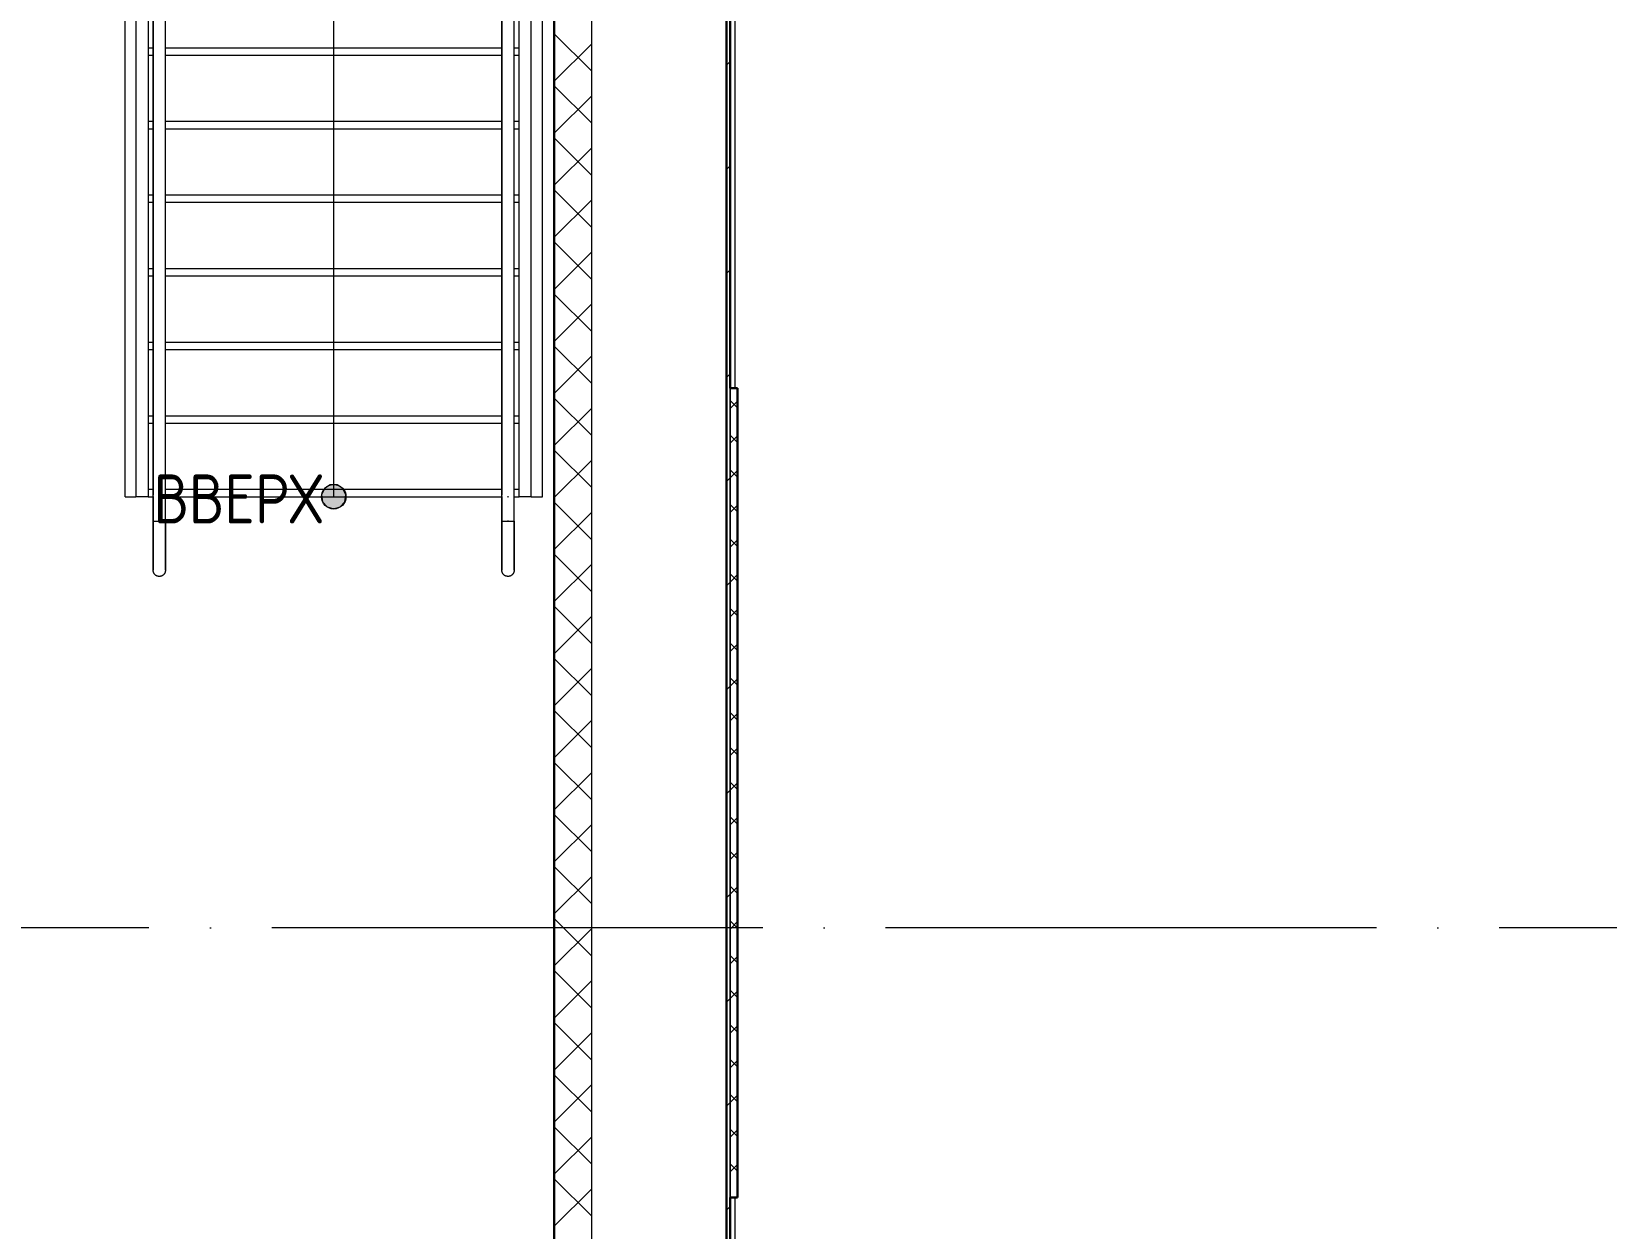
# Model space of a CAD drawing. Header units: millimetres. Extents: x -695119 to 412940, y -249585 to 622758.
# Drawn here: x 266360 to 272776, y 100386 to 105265 of the extents above; entities that cross this region are included whole.
import ezdxf

# ---------------------------------------------------------------- set-up
doc = ezdxf.new("R2010")
doc.units = ezdxf.units.MM
doc.linetypes.add('ADSK_Линия сетки', pattern=[25, 20, -2.5, 0, -2.5])
for name, color, linetype, lineweight in [('Лестницы', 8, 'Continuous', 9), ('Ограждение', 8, 'Continuous', 9), ('Оси', 252, 'Continuous', 9), ('Стены внутренние', 252, 'Continuous', 18), ('Стены наружные', 252, 'Continuous', 18), ('Стены штриховка', 7, 'Continuous', 9), ('Стрелки вверх', 7, 'Continuous', 18), ('Траектории лестницы', 252, 'Continuous', 18)]:
    doc.layers.add(name, color=color, linetype=linetype, lineweight=lineweight)
doc.styles.add('GOST Common', font='', dxfattribs={"width": 0.9, "height": 500})
doc.styles.get('GOST Common').set_extended_font_data('GOST type B')

# ---------------------------------------------------------------- blocks, each defined once
blk = doc.blocks.new('план 2 этажа')
at = {"layer": 'Стрелки вверх', "true_color": 0x636466}
h = blk.add_hatch(color=251, dxfattribs=at)
edge = h.paths.add_edge_path()
edge.add_arc((267590.8, 103368.6), 50, 0, 360)
blk.add_hatch(color=251, dxfattribs=at).paths.add_polyline_path([(267590.8, 103318.6), (267617.8, 103326.6), (267636.3, 103347.9), (267640.3, 103375.8), (267628.6, 103401.4), (267604.9, 103416.6), (267576.7, 103416.6), (267553, 103401.4), (267541.3, 103375.8), (267545.3, 103347.9), (267563.8, 103326.6)])
at = {"layer": 'Лестницы', "color": 251, "true_color": 0x636466}
for p, q in [((266740.8, 103368.6), (266740.8, 108191.2)), ((268440.8, 103368.6), (268440.8, 108118.6)), ((266835.4, 105198.6), (266855.4, 105198.6)), ((266835.4, 105168.6), (266855.4, 105168.6)), ((266905.4, 105198.6), (268275.8, 105198.6)), ((266905.4, 105168.6), (268275.8, 105168.6)), ((268325.8, 105198.6), (268345.8, 105198.6)), ((268325.8, 105168.6), (268345.8, 105168.6)), ((266835.4, 104898.6), (266855.4, 104898.6)), ((266835.4, 104868.6), (266855.4, 104868.6)), ((266905.4, 104898.6), (268275.8, 104898.6)), ((266905.4, 104868.6), (268275.8, 104868.6)), ((268325.8, 104898.6), (268345.8, 104898.6)), ((268325.8, 104868.6), (268345.8, 104868.6)), ((266835.4, 104598.6), (266855.4, 104598.6)), ((266905.4, 104598.6), (268275.8, 104598.6)), ((268325.8, 104598.6), (268345.8, 104598.6)), ((266835.4, 104568.6), (266855.4, 104568.6)), ((266905.4, 104568.6), (268275.8, 104568.6)), ((268325.8, 104568.6), (268345.8, 104568.6)), ((266835.4, 104298.6), (266855.4, 104298.6)), ((266835.4, 104268.6), (266855.4, 104268.6)), ((266905.4, 104298.6), (268275.8, 104298.6)), ((266905.4, 104268.6), (268275.8, 104268.6)), ((268325.8, 104298.6), (268345.8, 104298.6)), ((268325.8, 104268.6), (268345.8, 104268.6)), ((266835.4, 103998.6), (266855.4, 103998.6)), ((266835.4, 103968.6), (266855.4, 103968.6)), ((266905.4, 103998.6), (268275.8, 103998.6)), ((266905.4, 103968.6), (268275.8, 103968.6)), ((268325.8, 103998.6), (268345.8, 103998.6)), ((268325.8, 103968.6), (268345.8, 103968.6)), ((266835.4, 103698.6), (266855.4, 103698.6)), ((266905.4, 103698.6), (268275.8, 103698.6)), ((268325.8, 103698.6), (268345.8, 103698.6)), ((266835.4, 103668.6), (266855.4, 103668.6)), ((266905.4, 103668.6), (268275.8, 103668.6)), ((268325.8, 103668.6), (268345.8, 103668.6)), ((266740.8, 103368.6), (266785.4, 103368.6)), ((266835.4, 103398.6), (266855.4, 103398.6)), ((266835.4, 103368.6), (266855.4, 103368.6)), ((266905.4, 103398.6), (268275.8, 103398.6)), ((266905.4, 103368.6), (268275.8, 103368.6)), ((268325.8, 103398.6), (268345.8, 103398.6)), ((268325.8, 103368.6), (268345.8, 103368.6)), ((268395.8, 103368.6), (268440.8, 103368.6))]:
    blk.add_line(p, q, dxfattribs=at)
at = {"layer": 'Ограждение', "color": 251, "true_color": 0x636466}
for p, q in [((266785.4, 107868.6), (266785.4, 103368.6)), ((266835.4, 107868.6), (266835.4, 103368.6)), ((266855.4, 107874.9), (266855.4, 103374.9)), ((266855.4, 103368.6), (266855.4, 107868.6)), ((266905.4, 103374.9), (266905.4, 107874.9)), ((266905.4, 103368.6), (266905.4, 107868.6)), ((268275.8, 107874.9), (268275.8, 103374.9)), ((268275.8, 103368.6), (268275.8, 107868.6)), ((268325.8, 103374.9), (268325.8, 107874.9)), ((268325.8, 103368.6), (268325.8, 107868.6)), ((268345.8, 103368.6), (268345.8, 107868.6)), ((268395.8, 103368.6), (268395.8, 107868.6)), ((269225.8, 103811.6), (269225.8, 107011.6)), ((266835.4, 103368.6), (266785.4, 103368.6)), ((266855.4, 103369.2), (266855.4, 103268.6)), ((266855.4, 103268.6), (266855.4, 103368.6)), ((266905.4, 103268.6), (266905.4, 103369.2)), ((266905.4, 103268.6), (266905.4, 103368.6)), ((268275.8, 103369.2), (268275.8, 103268.6)), ((268275.8, 103268.6), (268275.8, 103368.6)), ((268325.8, 103268.6), (268325.8, 103369.2)), ((268325.8, 103268.6), (268325.8, 103368.6)), ((268395.8, 103368.6), (268345.8, 103368.6)), ((266855.4, 103268.6), (266905.4, 103268.6)), ((266878.1, 103268.6), (266882.8, 103268.6)), ((266880.4, 103268.6), (266878.1, 103268.6)), ((266882.8, 103268.6), (266880.4, 103268.6)), ((268275.8, 103268.6), (268325.8, 103268.6)), ((268298.5, 103268.6), (268303.2, 103268.6)), ((268300.8, 103268.6), (268298.5, 103268.6)), ((268303.2, 103268.6), (268300.8, 103268.6)), ((269225.8, 97311.6), (269225.8, 100511.6))]:
    blk.add_line(p, q, dxfattribs=at)
at = {"layer": 'Ограждение', "color": 251, "true_color": 0x636466, "flags": 128}
for points in [[(266855.4, 103268.6), (266855.4, 103260.6), (266855.4, 103252.7), (266855.4, 103244.7), (266855.4, 103236.8), (266855.4, 103228.9), (266855.4, 103221.1), (266855.4, 103213.4), (266855.4, 103205.7), (266855.4, 103198.2), (266855.4, 103190.8), (266855.4, 103183.4), (266855.4, 103176.3), (266855.4, 103169.3), (266855.4, 103162.4), (266855.4, 103155.7), (266855.4, 103149.2), (266855.4, 103142.9), (266855.4, 103136.8), (266855.4, 103130.9), (266855.4, 103125.2), (266855.4, 103119.7), (266855.4, 103114.5), (266855.4, 103109.5), (266855.4, 103104.8), (266855.4, 103100.3), (266855.4, 103096.2), (266855.4, 103092.2), (266855.4, 103088.6), (266855.4, 103085.3), (266855.4, 103082.2), (266855.4, 103079.5), (266855.4, 103077), (266855.4, 103074.9), (266855.4, 103073.1), (266855.4, 103071.5), (266855.4, 103070.3), (266855.4, 103069.5), (266855.4, 103068.9), (266855.4, 103068.6), (266855.4, 103068.6)], [(266855.4, 103068.6), (266855.4, 103068.8), (266855.4, 103069.3), (266855.4, 103070.1), (266855.4, 103071.2), (266855.4, 103072.6), (266855.4, 103074.4), (266855.4, 103076.4), (266855.4, 103078.8), (266855.4, 103081.5), (266855.4, 103084.4), (266855.4, 103087.7), (266855.4, 103091.2), (266855.4, 103095.1), (266855.4, 103099.2), (266855.4, 103103.6), (266855.4, 103108.2), (266855.4, 103113.1), (266855.4, 103118.3), (266855.4, 103123.7), (266855.4, 103129.3), (266855.4, 103135.1), (266855.4, 103141.2), (266855.4, 103147.5), (266855.4, 103153.9), (266855.4, 103160.6), (266855.4, 103167.4), (266855.4, 103174.4), (266855.4, 103181.5), (266855.4, 103188.8), (266855.4, 103196.2), (266855.4, 103203.7), (266855.4, 103211.3), (266855.4, 103219), (266855.4, 103226.8), (266855.4, 103234.6), (266855.4, 103242.6), (266855.4, 103250.5), (266855.4, 103258.5), (266855.4, 103266.5), (266855.4, 103268.6)], [(266905.4, 103268.6), (266905.4, 103260.6), (266905.4, 103252.7), (266905.4, 103244.7), (266905.4, 103236.8), (266905.4, 103228.9), (266905.4, 103221.1), (266905.4, 103213.4), (266905.4, 103205.7), (266905.4, 103198.2), (266905.4, 103190.8), (266905.4, 103183.4), (266905.4, 103176.3), (266905.4, 103169.3), (266905.4, 103162.4), (266905.4, 103155.7), (266905.4, 103149.2), (266905.4, 103142.9), (266905.4, 103136.8), (266905.4, 103130.9), (266905.4, 103125.2), (266905.4, 103119.7), (266905.4, 103114.5), (266905.4, 103109.5), (266905.4, 103104.8), (266905.4, 103100.3), (266905.4, 103096.2), (266905.4, 103092.2), (266905.4, 103088.6), (266905.4, 103085.3), (266905.4, 103082.2), (266905.4, 103079.5), (266905.4, 103077), (266905.4, 103074.9), (266905.4, 103073.1), (266905.4, 103071.5), (266905.4, 103070.3), (266905.4, 103069.5), (266905.4, 103068.9), (266905.4, 103068.6), (266905.4, 103068.6)], [(266905.4, 103068.6), (266905.4, 103068.8), (266905.4, 103069.3), (266905.4, 103070.1), (266905.4, 103071.2), (266905.4, 103072.6), (266905.4, 103074.4), (266905.4, 103076.4), (266905.4, 103078.8), (266905.4, 103081.5), (266905.4, 103084.4), (266905.4, 103087.7), (266905.4, 103091.2), (266905.4, 103095.1), (266905.4, 103099.2), (266905.4, 103103.6), (266905.4, 103108.2), (266905.4, 103113.1), (266905.4, 103118.3), (266905.4, 103123.7), (266905.4, 103129.3), (266905.4, 103135.1), (266905.4, 103141.2), (266905.4, 103147.5), (266905.4, 103153.9), (266905.4, 103160.6), (266905.4, 103167.4), (266905.4, 103174.4), (266905.4, 103181.5), (266905.4, 103188.8), (266905.4, 103196.2), (266905.4, 103203.7), (266905.4, 103211.3), (266905.4, 103219), (266905.4, 103226.8), (266905.4, 103234.6), (266905.4, 103242.6), (266905.4, 103250.5), (266905.4, 103258.5), (266905.4, 103266.5), (266905.4, 103268.6)], [(268275.8, 103268.6), (268275.8, 103260.6), (268275.8, 103252.7), (268275.8, 103244.7), (268275.8, 103236.8), (268275.8, 103228.9), (268275.8, 103221.1), (268275.8, 103213.4), (268275.8, 103205.7), (268275.8, 103198.2), (268275.8, 103190.8), (268275.8, 103183.4), (268275.8, 103176.3), (268275.8, 103169.3), (268275.8, 103162.4), (268275.8, 103155.7), (268275.8, 103149.2), (268275.8, 103142.9), (268275.8, 103136.8), (268275.8, 103130.9), (268275.8, 103125.2), (268275.8, 103119.7), (268275.8, 103114.5), (268275.8, 103109.5), (268275.8, 103104.8), (268275.8, 103100.3), (268275.8, 103096.2), (268275.8, 103092.2), (268275.8, 103088.6), (268275.8, 103085.3), (268275.8, 103082.2), (268275.8, 103079.5), (268275.8, 103077), (268275.8, 103074.9), (268275.8, 103073.1), (268275.8, 103071.5), (268275.8, 103070.3), (268275.8, 103069.5), (268275.8, 103068.9), (268275.8, 103068.6), (268275.8, 103068.6)], [(268275.8, 103068.6), (268275.8, 103068.8), (268275.8, 103069.3), (268275.8, 103070.1), (268275.8, 103071.2), (268275.8, 103072.6), (268275.8, 103074.4), (268275.8, 103076.4), (268275.8, 103078.8), (268275.8, 103081.5), (268275.8, 103084.4), (268275.8, 103087.7), (268275.8, 103091.2), (268275.8, 103095.1), (268275.8, 103099.2), (268275.8, 103103.6), (268275.8, 103108.2), (268275.8, 103113.1), (268275.8, 103118.3), (268275.8, 103123.7), (268275.8, 103129.3), (268275.8, 103135.1), (268275.8, 103141.2), (268275.8, 103147.5), (268275.8, 103153.9), (268275.8, 103160.6), (268275.8, 103167.4), (268275.8, 103174.4), (268275.8, 103181.5), (268275.8, 103188.8), (268275.8, 103196.2), (268275.8, 103203.7), (268275.8, 103211.3), (268275.8, 103219), (268275.8, 103226.8), (268275.8, 103234.6), (268275.8, 103242.6), (268275.8, 103250.5), (268275.8, 103258.5), (268275.8, 103266.5), (268275.8, 103268.6)], [(268325.8, 103268.6), (268325.8, 103260.6), (268325.8, 103252.7), (268325.8, 103244.7), (268325.8, 103236.8), (268325.8, 103228.9), (268325.8, 103221.1), (268325.8, 103213.4), (268325.8, 103205.7), (268325.8, 103198.2), (268325.8, 103190.8), (268325.8, 103183.4), (268325.8, 103176.3), (268325.8, 103169.3), (268325.8, 103162.4), (268325.8, 103155.7), (268325.8, 103149.2), (268325.8, 103142.9), (268325.8, 103136.8), (268325.8, 103130.9), (268325.8, 103125.2), (268325.8, 103119.7), (268325.8, 103114.5), (268325.8, 103109.5), (268325.8, 103104.8), (268325.8, 103100.3), (268325.8, 103096.2), (268325.8, 103092.2), (268325.8, 103088.6), (268325.8, 103085.3), (268325.8, 103082.2), (268325.8, 103079.5), (268325.8, 103077), (268325.8, 103074.9), (268325.8, 103073.1), (268325.8, 103071.5), (268325.8, 103070.3), (268325.8, 103069.5), (268325.8, 103068.9), (268325.8, 103068.6), (268325.8, 103068.6)], [(268325.8, 103068.6), (268325.8, 103068.8), (268325.8, 103069.3), (268325.8, 103070.1), (268325.8, 103071.2), (268325.8, 103072.6), (268325.8, 103074.4), (268325.8, 103076.4), (268325.8, 103078.8), (268325.8, 103081.5), (268325.8, 103084.4), (268325.8, 103087.7), (268325.8, 103091.2), (268325.8, 103095.1), (268325.8, 103099.2), (268325.8, 103103.6), (268325.8, 103108.2), (268325.8, 103113.1), (268325.8, 103118.3), (268325.8, 103123.7), (268325.8, 103129.3), (268325.8, 103135.1), (268325.8, 103141.2), (268325.8, 103147.5), (268325.8, 103153.9), (268325.8, 103160.6), (268325.8, 103167.4), (268325.8, 103174.4), (268325.8, 103181.5), (268325.8, 103188.8), (268325.8, 103196.2), (268325.8, 103203.7), (268325.8, 103211.3), (268325.8, 103219), (268325.8, 103226.8), (268325.8, 103234.6), (268325.8, 103242.6), (268325.8, 103250.5), (268325.8, 103258.5), (268325.8, 103266.5), (268325.8, 103268.6)], [(266880.4, 103043.6), (266879.4, 103043.7), (266878.4, 103043.7), (266877.4, 103043.8), (266876.4, 103044), (266875.4, 103044.1), (266874.5, 103044.4), (266873.5, 103044.6), (266872.5, 103044.9), (266871.6, 103045.2), (266870.7, 103045.6), (266869.8, 103046), (266868.9, 103046.5), (266868, 103046.9), (266867.1, 103047.5), (266866.3, 103048), (266865.5, 103048.6), (266864.7, 103049.2), (266863.9, 103049.8), (266863.2, 103050.5), (266862.5, 103051.2), (266861.8, 103051.9), (266861.1, 103052.7), (266860.5, 103053.5), (266859.9, 103054.3), (266859.4, 103055.1), (266858.9, 103056), (266858.4, 103056.9), (266857.9, 103057.7), (266857.5, 103058.7), (266857.1, 103059.6), (266856.8, 103060.5), (266856.5, 103061.5), (266856.2, 103062.4), (266856, 103063.4), (266855.8, 103064.4), (266855.6, 103065.4), (266855.5, 103066.4), (266855.4, 103067.4), (266855.4, 103068.4), (266855.4, 103068.6)], [(266905.4, 103068.6), (266905.4, 103067.6), (266905.3, 103066.6), (266905.2, 103065.6), (266905.1, 103064.7), (266904.9, 103063.7), (266904.7, 103062.7), (266904.4, 103061.7), (266904.1, 103060.8), (266903.8, 103059.8), (266903.4, 103058.9), (266903, 103058), (266902.6, 103057.1), (266902.1, 103056.2), (266901.6, 103055.4), (266901, 103054.5), (266900.5, 103053.7), (266899.9, 103052.9), (266899.2, 103052.2), (266898.5, 103051.4), (266897.8, 103050.7), (266897.1, 103050), (266896.3, 103049.4), (266895.6, 103048.7), (266894.8, 103048.2), (266893.9, 103047.6), (266893.1, 103047.1), (266892.2, 103046.6), (266891.3, 103046.1), (266890.4, 103045.7), (266889.5, 103045.3), (266888.5, 103045), (266887.6, 103044.7), (266886.6, 103044.4), (266885.6, 103044.2), (266884.7, 103044), (266883.7, 103043.8), (266882.7, 103043.7), (266881.7, 103043.7), (266880.7, 103043.6), (266880.4, 103043.6)], [(268300.8, 103043.6), (268299.8, 103043.7), (268298.8, 103043.7), (268297.8, 103043.8), (268296.8, 103044), (268295.8, 103044.1), (268294.9, 103044.4), (268293.9, 103044.6), (268292.9, 103044.9), (268292, 103045.2), (268291.1, 103045.6), (268290.2, 103046), (268289.3, 103046.5), (268288.4, 103046.9), (268287.5, 103047.5), (268286.7, 103048), (268285.9, 103048.6), (268285.1, 103049.2), (268284.3, 103049.8), (268283.6, 103050.5), (268282.9, 103051.2), (268282.2, 103051.9), (268281.5, 103052.7), (268280.9, 103053.5), (268280.3, 103054.3), (268279.8, 103055.1), (268279.3, 103056), (268278.8, 103056.9), (268278.3, 103057.7), (268277.9, 103058.7), (268277.5, 103059.6), (268277.2, 103060.5), (268276.9, 103061.5), (268276.6, 103062.4), (268276.4, 103063.4), (268276.2, 103064.4), (268276, 103065.4), (268275.9, 103066.4), (268275.8, 103067.4), (268275.8, 103068.4), (268275.8, 103068.6)], [(268325.8, 103068.6), (268325.8, 103067.6), (268325.7, 103066.6), (268325.6, 103065.6), (268325.5, 103064.7), (268325.3, 103063.7), (268325.1, 103062.7), (268324.8, 103061.7), (268324.5, 103060.8), (268324.2, 103059.8), (268323.8, 103058.9), (268323.4, 103058), (268323, 103057.1), (268322.5, 103056.2), (268322, 103055.4), (268321.4, 103054.5), (268320.9, 103053.7), (268320.3, 103052.9), (268319.6, 103052.2), (268318.9, 103051.4), (268318.2, 103050.7), (268317.5, 103050), (268316.7, 103049.4), (268316, 103048.7), (268315.2, 103048.2), (268314.3, 103047.6), (268313.5, 103047.1), (268312.6, 103046.6), (268311.7, 103046.1), (268310.8, 103045.7), (268309.9, 103045.3), (268308.9, 103045), (268308, 103044.7), (268307, 103044.4), (268306, 103044.2), (268305.1, 103044), (268304.1, 103043.8), (268303.1, 103043.7), (268302.1, 103043.7), (268301.1, 103043.6), (268300.8, 103043.6)]]:
    blk.add_lwpolyline(points, dxfattribs=at)
at = {"layer": 'Ограждение', "color": 251, "true_color": 0x636466}
for points in [[(266878.3, 103368.7), (266879, 103368.6), (266880.4, 103368.6), (266881.8, 103368.6), (266882.5, 103368.7)], [(268298.7, 103368.7), (268299.4, 103368.6), (268300.8, 103368.6), (268302.2, 103368.6), (268302.9, 103368.7)]]:
    blk.add_open_spline(points, degree=3, dxfattribs=at)
at = {"layer": 'Оси', "color": 251, "linetype": 'ADSK_Линия сетки', "ltscale": 100, "true_color": 0x636466}
for p, q in [((269190.8, 112662.3), (269190.8, 95007.4)), ((326840.8, 101611.6), (255080.8, 101611.6))]:
    blk.add_line(p, q, dxfattribs=at)
at = {"layer": 'Стены внутренние', "color": 251, "lineweight": 30, "true_color": 0x636466}
blk.add_line((268488.8, 108013.6), (268488.8, 95209.6), dxfattribs=at)
at = {"layer": 'Стены внутренние', "color": 251, "true_color": 0x636466}
blk.add_line((268640.8, 107861.6), (268640.8, 95911.6), dxfattribs=at)
at = {"layer": 'Стены внутренние', "color": 251, "linetype": 'Continuous', "lineweight": 9, "true_color": 0x636466}
for p, q in [((268640.8, 105103.9), (268490.8, 105253.9)), ((268490.8, 105063.5), (268640.8, 105213.5)), ((268640.8, 104891.8), (268490.8, 105041.8)), ((268490.8, 104851.3), (268640.8, 105001.3)), ((268490.8, 104948.9), (268488.8, 104945.5)), ((268490.8, 104935.4), (268488.8, 104938.9)), ((268640.8, 104679.6), (268490.8, 104829.6)), ((268490.8, 104639.2), (268640.8, 104789.2)), ((268640.8, 104467.5), (268490.8, 104617.5)), ((268490.8, 104427.1), (268640.8, 104577.1)), ((268640.8, 104255.4), (268490.8, 104405.4)), ((268490.8, 104214.9), (268640.8, 104364.9)), ((268490.8, 104136.1), (268488.8, 104132.7)), ((268640.8, 104043.2), (268490.8, 104193.2)), ((268490.8, 104002.8), (268640.8, 104152.8)), ((268640.8, 103831.1), (268490.8, 103981.1)), ((268490.8, 103790.7), (268640.8, 103940.7)), ((268640.8, 103619), (268490.8, 103769)), ((268490.8, 103578.6), (268640.8, 103728.6)), ((268640.8, 103406.8), (268490.8, 103556.8)), ((268490.8, 103366.4), (268640.8, 103516.4)), ((268640.8, 103194.7), (268490.8, 103344.7)), ((268490.8, 103154.3), (268640.8, 103304.3)), ((268640.8, 102982.6), (268490.8, 103132.6)), ((268490.8, 102942.2), (268640.8, 103092.2)), ((268640.8, 102770.4), (268490.8, 102920.4)), ((268490.8, 102730), (268640.8, 102880)), ((268490.8, 102700.2), (268488.8, 102703.7)), ((268640.8, 102558.3), (268490.8, 102708.3)), ((268490.8, 102517.9), (268640.8, 102667.9)), ((268640.8, 102346.2), (268490.8, 102496.2)), ((268490.8, 102305.8), (268640.8, 102455.8)), ((268640.8, 102134), (268490.8, 102284)), ((268490.8, 102093.6), (268640.8, 102243.6)), ((268640.8, 101921.9), (268490.8, 102071.9)), ((268490.8, 101881.5), (268640.8, 102031.5)), ((268490.8, 101900.9), (268488.8, 101897.5)), ((268640.8, 101709.8), (268490.8, 101859.8)), ((268490.8, 101669.4), (268640.8, 101819.4)), ((268640.8, 101497.6), (268490.8, 101647.6)), ((268490.8, 101457.2), (268640.8, 101607.2)), ((268640.8, 101285.5), (268490.8, 101435.5)), ((268490.8, 101245.1), (268640.8, 101395.1)), ((268640.8, 101073.4), (268490.8, 101223.4)), ((268490.8, 101033), (268640.8, 101183)), ((268640.8, 100861.3), (268490.8, 101011.3)), ((268490.8, 100820.8), (268640.8, 100970.8)), ((268640.8, 100649.1), (268490.8, 100799.1)), ((268490.8, 100608.7), (268640.8, 100758.7)), ((268640.8, 100437), (268490.8, 100587)), ((268490.8, 100396.6), (268640.8, 100546.6))]:
    blk.add_line(p, q, dxfattribs=at)
at = {"layer": 'Стены наружные', "color": 251, "lineweight": 30, "true_color": 0x636466}
for p, q in [((269190.8, 95911.6), (269190.8, 107311.6)), ((269205.8, 107296.6), (269205.8, 103811.6)), ((269235.8, 103811.6), (269205.8, 103811.6)), ((269235.8, 103811.6), (269235.8, 100511.6)), ((269205.8, 100511.6), (269205.8, 95926.6)), ((269235.8, 100511.6), (269205.8, 100511.6))]:
    blk.add_line(p, q, dxfattribs=at)
at = {"layer": 'Стены наружные', "color": 251, "linetype": 'Continuous', "lineweight": 9, "true_color": 0x636466}
for p, q in [((269190.8, 105127.1), (269205.8, 105142.1)), ((269190.8, 104702.8), (269205.8, 104717.8)), ((269190.8, 104278.6), (269205.8, 104293.6)), ((269190.8, 103854.3), (269205.8, 103869.3)), ((269235.8, 103731.1), (269205.8, 103761.1)), ((269205.8, 103727.9), (269235.8, 103757.9)), ((269235.8, 103589.7), (269205.8, 103619.7)), ((269205.8, 103586.4), (269235.8, 103616.4)), ((269190.8, 103430), (269205.8, 103445)), ((269235.8, 103448.2), (269205.8, 103478.2)), ((269205.8, 103445), (269235.8, 103475)), ((269235.8, 103306.8), (269205.8, 103336.8)), ((269205.8, 103303.6), (269235.8, 103333.6)), ((269235.8, 103165.4), (269205.8, 103195.4)), ((269205.8, 103162.2), (269235.8, 103192.2)), ((269235.8, 103024), (269205.8, 103054)), ((269205.8, 103020.8), (269235.8, 103050.8)), ((269190.8, 103005.8), (269205.8, 103020.8)), ((269235.8, 102882.5), (269205.8, 102912.5)), ((269205.8, 102879.3), (269235.8, 102909.3)), ((269235.8, 102741.1), (269205.8, 102771.1)), ((269205.8, 102737.9), (269235.8, 102767.9)), ((269190.8, 102581.5), (269205.8, 102596.5)), ((269235.8, 102599.7), (269205.8, 102629.7)), ((269205.8, 102596.5), (269235.8, 102626.5)), ((269235.8, 102458.3), (269205.8, 102488.3)), ((269205.8, 102455.1), (269235.8, 102485.1)), ((269235.8, 102316.9), (269205.8, 102346.9)), ((269205.8, 102313.7), (269235.8, 102343.7)), ((269190.8, 102157.2), (269205.8, 102172.2)), ((269235.8, 102175.4), (269205.8, 102205.4)), ((269205.8, 102172.2), (269235.8, 102202.2)), ((269235.8, 102034), (269205.8, 102064)), ((269205.8, 102030.8), (269235.8, 102060.8)), ((269235.8, 101892.6), (269205.8, 101922.6)), ((269205.8, 101889.4), (269235.8, 101919.4)), ((269235.8, 101751.2), (269205.8, 101781.2)), ((269205.8, 101748), (269235.8, 101778)), ((269190.8, 101733), (269205.8, 101748)), ((269235.8, 101609.8), (269205.8, 101639.8)), ((269205.8, 101606.5), (269235.8, 101636.5)), ((269235.8, 101468.3), (269205.8, 101498.3)), ((269205.8, 101465.1), (269235.8, 101495.1)), ((269190.8, 101308.7), (269205.8, 101323.7)), ((269235.8, 101326.9), (269205.8, 101356.9)), ((269205.8, 101323.7), (269235.8, 101353.7)), ((269235.8, 101185.5), (269205.8, 101215.5)), ((269205.8, 101182.3), (269235.8, 101212.3)), ((269235.8, 101044.1), (269205.8, 101074.1)), ((269205.8, 101040.9), (269235.8, 101070.9)), ((269235.8, 100902.6), (269205.8, 100932.6)), ((269205.8, 100899.4), (269235.8, 100929.4)), ((269190.8, 100884.4), (269205.8, 100899.4)), ((269235.8, 100761.2), (269205.8, 100791.2)), ((269205.8, 100758), (269235.8, 100788)), ((269235.8, 100619.8), (269205.8, 100649.8)), ((269205.8, 100616.6), (269235.8, 100646.6)), ((269190.8, 100460.2), (269205.8, 100475.2))]:
    blk.add_line(p, q, dxfattribs=at)
at = {"layer": 'Стены штриховка', "color": 251, "true_color": 0x636466}
for p, q in [((268490.8, 95209.6), (268490.8, 108013.6)), ((269205.8, 100511.6), (269205.8, 103811.6)), ((269205.8, 103811.6), (269205.8, 100511.6))]:
    blk.add_line(p, q, dxfattribs=at)
at = {"layer": 'Стрелки вверх', "color": 251, "true_color": 0x636466}
for p, q in [((267590.8, 105168.6), (267590.8, 105468.6)), ((267590.8, 104868.6), (267590.8, 105168.6)), ((267590.8, 104568.6), (267590.8, 104868.6)), ((267590.8, 104268.6), (267590.8, 104568.6)), ((267590.8, 103968.6), (267590.8, 104268.6)), ((267590.8, 103668.6), (267590.8, 103968.6)), ((267590.8, 103368.6), (267590.8, 103668.6)), ((267553, 103401.4), (267541.3, 103375.8)), ((267541.3, 103375.8), (267545.3, 103347.9)), ((267576.7, 103416.6), (267553, 103401.4)), ((267604.9, 103416.6), (267576.7, 103416.6)), ((267628.6, 103401.4), (267604.9, 103416.6)), ((267640.3, 103375.8), (267628.6, 103401.4)), ((267636.3, 103347.9), (267640.3, 103375.8)), ((267545.3, 103347.9), (267563.8, 103326.6)), ((267563.8, 103326.6), (267590.8, 103318.6)), ((267590.8, 103318.6), (267617.8, 103326.6)), ((267617.8, 103326.6), (267636.3, 103347.9))]:
    blk.add_line(p, q, dxfattribs=at)
blk.add_circle((267590.8, 103368.6), 50, dxfattribs=at)
at = {"layer": 'Траектории лестницы', "color": 251, "true_color": 0x636466, "style": 'GOST Common', "width": 0.9}
blk.add_text('ВВЕРХ', height=200, dxfattribs=at).set_placement((266856.9, 103259.5))

msp = doc.modelspace()

# ---------------------------------------------------------------- block references
msp.add_blockref('план 2 этажа', (0, 0))

doc.saveas('drawing.dxf')
